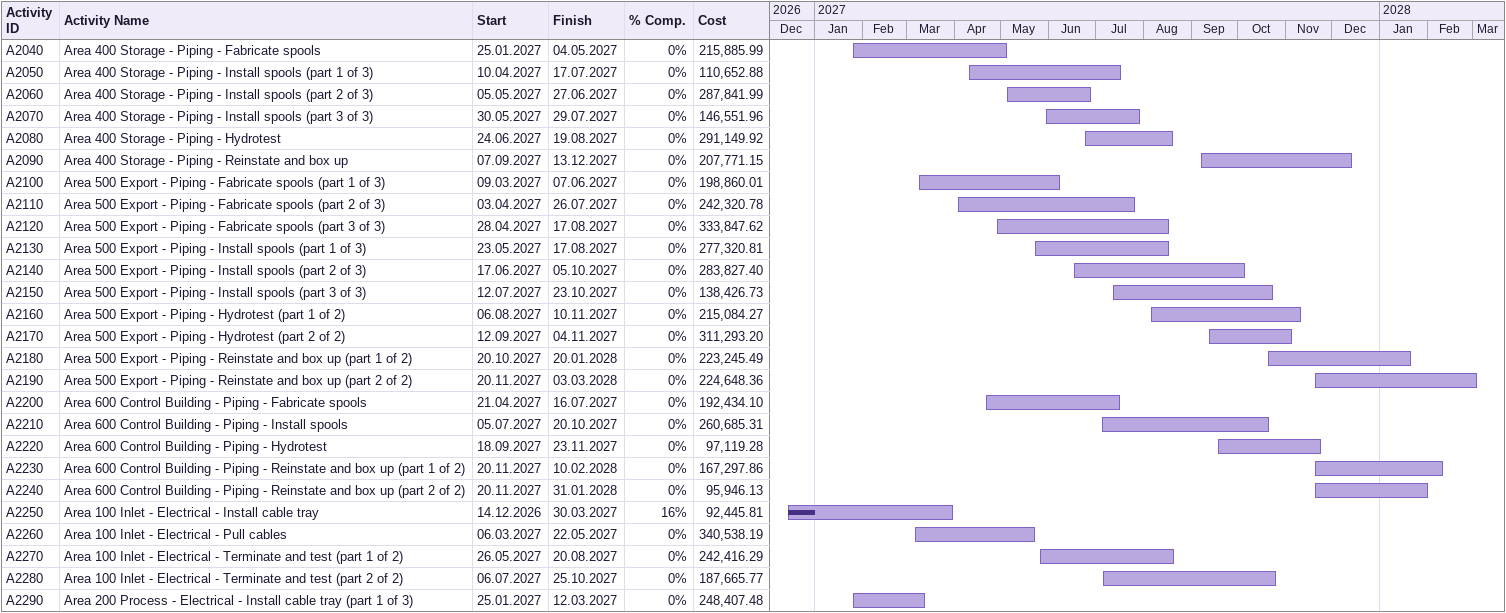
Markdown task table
| ID | Task | Start | Finish | % complete | Cost |
|---|---|---|---|---|---|
| A2040 | Area 400 Storage - Piping - Fabricate spools | 2027-01-25 | 2027-05-04 | 0 | 215885.99 |
| A2050 | Area 400 Storage - Piping - Install spools (part 1 of 3) | 2027-04-10 | 2027-07-17 | 0 | 110652.88 |
| A2060 | Area 400 Storage - Piping - Install spools (part 2 of 3) | 2027-05-05 | 2027-06-27 | 0 | 287841.99 |
| A2070 | Area 400 Storage - Piping - Install spools (part 3 of 3) | 2027-05-30 | 2027-07-29 | 0 | 146551.96 |
| A2080 | Area 400 Storage - Piping - Hydrotest | 2027-06-24 | 2027-08-19 | 0 | 291149.92 |
| A2090 | Area 400 Storage - Piping - Reinstate and box up | 2027-09-07 | 2027-12-13 | 0 | 207771.15 |
| A2100 | Area 500 Export - Piping - Fabricate spools (part 1 of 3) | 2027-03-09 | 2027-06-07 | 0 | 198860.01 |
| A2110 | Area 500 Export - Piping - Fabricate spools (part 2 of 3) | 2027-04-03 | 2027-07-26 | 0 | 242320.78 |
| A2120 | Area 500 Export - Piping - Fabricate spools (part 3 of 3) | 2027-04-28 | 2027-08-17 | 0 | 333847.62 |
| A2130 | Area 500 Export - Piping - Install spools (part 1 of 3) | 2027-05-23 | 2027-08-17 | 0 | 277320.81 |
| A2140 | Area 500 Export - Piping - Install spools (part 2 of 3) | 2027-06-17 | 2027-10-05 | 0 | 283827.40 |
| A2150 | Area 500 Export - Piping - Install spools (part 3 of 3) | 2027-07-12 | 2027-10-23 | 0 | 138426.73 |
| A2160 | Area 500 Export - Piping - Hydrotest (part 1 of 2) | 2027-08-06 | 2027-11-10 | 0 | 215084.27 |
| A2170 | Area 500 Export - Piping - Hydrotest (part 2 of 2) | 2027-09-12 | 2027-11-04 | 0 | 311293.20 |
| A2180 | Area 500 Export - Piping - Reinstate and box up (part 1 of 2) | 2027-10-20 | 2028-01-20 | 0 | 223245.49 |
| A2190 | Area 500 Export - Piping - Reinstate and box up (part 2 of 2) | 2027-11-20 | 2028-03-03 | 0 | 224648.36 |
| A2200 | Area 600 Control Building - Piping - Fabricate spools | 2027-04-21 | 2027-07-16 | 0 | 192434.10 |
| A2210 | Area 600 Control Building - Piping - Install spools | 2027-07-05 | 2027-10-20 | 0 | 260685.31 |
| A2220 | Area 600 Control Building - Piping - Hydrotest | 2027-09-18 | 2027-11-23 | 0 | 97119.28 |
| A2230 | Area 600 Control Building - Piping - Reinstate and box up (part 1 of 2) | 2027-11-20 | 2028-02-10 | 0 | 167297.86 |
| A2240 | Area 600 Control Building - Piping - Reinstate and box up (part 2 of 2) | 2027-11-20 | 2028-01-31 | 0 | 95946.13 |
| A2250 | Area 100 Inlet - Electrical - Install cable tray | 2026-12-14 | 2027-03-30 | 16 | 92445.81 |
| A2260 | Area 100 Inlet - Electrical - Pull cables | 2027-03-06 | 2027-05-22 | 0 | 340538.19 |
| A2270 | Area 100 Inlet - Electrical - Terminate and test (part 1 of 2) | 2027-05-26 | 2027-08-20 | 0 | 242416.29 |
| A2280 | Area 100 Inlet - Electrical - Terminate and test (part 2 of 2) | 2027-07-06 | 2027-10-25 | 0 | 187665.77 |
| A2290 | Area 200 Process - Electrical - Install cable tray (part 1 of 3) | 2027-01-25 | 2027-03-12 | 0 | 248407.48 |
